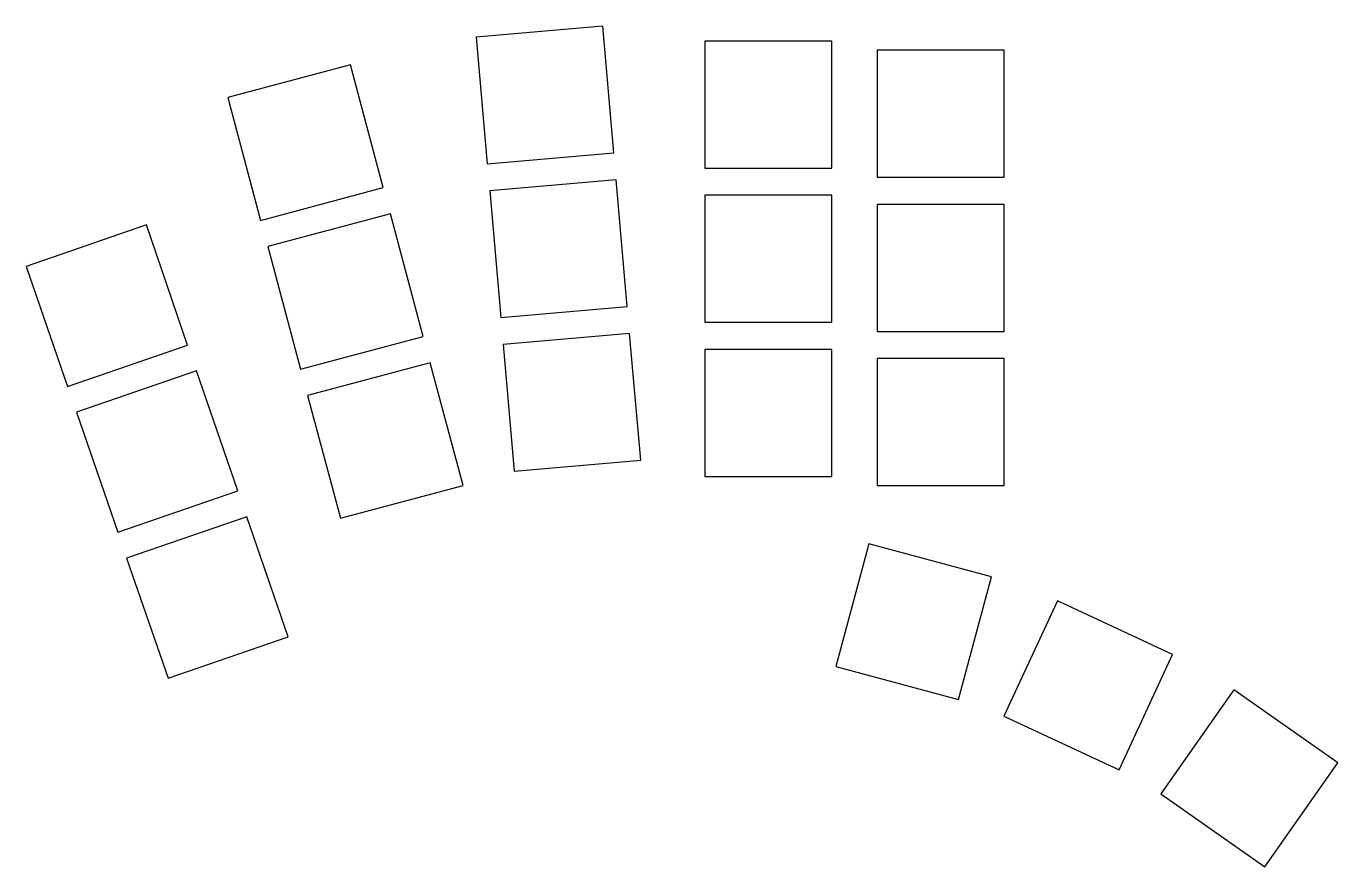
# Model space of a CAD drawing. Header units: millimetres. Extents: x -26 to 119, y -31 to 62.
import ezdxf

# ---------------------------------------------------------------- set-up
doc = ezdxf.new("R2010")
doc.units = ezdxf.units.MM

msp = doc.modelspace()

# ---------------------------------------------------------------- linework, layer by layer
for p, q in [((38.06, 62.03), (24.11, 60.81)), ((24.11, 60.81), (25.33, 46.86)), ((39.28, 48.08), (38.06, 62.03)), ((63.32, 60.39), (49.32, 60.39)), ((49.32, 60.39), (49.32, 46.39)), ((63.32, 46.39), (63.32, 60.39)), ((82.32, 59.39), (68.32, 59.39)), ((68.32, 59.39), (68.32, 45.39)), ((82.32, 45.39), (82.32, 59.39)), ((10.24, 57.78), (-3.28, 54.16)), ((13.86, 44.26), (10.24, 57.78)), ((-3.28, 54.16), (0.34, 40.63)), ((25.33, 46.86), (39.28, 48.08)), ((49.32, 46.39), (63.32, 46.39)), ((39.54, 45.09), (25.59, 43.87)), ((40.76, 31.14), (39.54, 45.09)), ((68.32, 45.39), (82.32, 45.39)), ((0.34, 40.63), (13.86, 44.26)), ((25.59, 43.87), (26.81, 29.92)), ((63.32, 43.39), (49.32, 43.39)), ((49.32, 43.39), (49.32, 29.39)), ((63.32, 29.39), (63.32, 43.39)), ((82.32, 42.39), (68.32, 42.39)), ((68.32, 42.39), (68.32, 28.39)), ((82.32, 28.39), (82.32, 42.39)), ((14.64, 41.36), (1.12, 37.73)), ((18.26, 27.83), (14.64, 41.36)), ((-12.26, 40.12), (-25.5, 35.56)), ((-7.71, 26.88), (-12.26, 40.12)), ((1.12, 37.73), (4.74, 24.21)), ((-25.5, 35.56), (-20.94, 22.32)), ((26.81, 29.92), (40.76, 31.14)), ((49.32, 29.39), (63.32, 29.39)), ((4.74, 24.21), (18.26, 27.83)), ((41.02, 28.15), (27.07, 26.93)), ((42.24, 14.21), (41.02, 28.15)), ((68.32, 28.39), (82.32, 28.39)), ((-20.94, 22.32), (-7.71, 26.88)), ((27.07, 26.93), (28.29, 12.99)), ((63.32, 26.39), (49.32, 26.39)), ((49.32, 26.39), (49.32, 12.39)), ((63.32, 12.39), (63.32, 26.39)), ((19.04, 24.94), (5.52, 21.31)), ((22.66, 11.41), (19.04, 24.94)), ((82.32, 25.39), (68.32, 25.39)), ((68.32, 25.39), (68.32, 11.39)), ((82.32, 11.39), (82.32, 25.39)), ((-6.73, 24.05), (-19.97, 19.49)), ((-2.17, 10.81), (-6.73, 24.05)), ((5.52, 21.31), (9.14, 7.79)), ((-19.97, 19.49), (-15.41, 6.25)), ((28.29, 12.99), (42.24, 14.21)), ((49.32, 12.39), (63.32, 12.39)), ((-15.41, 6.25), (-2.17, 10.81)), ((9.14, 7.79), (22.66, 11.41)), ((68.32, 11.39), (82.32, 11.39)), ((-1.2, 7.97), (-14.43, 3.41)), ((3.36, -5.27), (-1.2, 7.97)), ((67.37, 4.96), (63.75, -8.56)), ((80.9, 1.34), (67.37, 4.96)), ((-14.43, 3.41), (-9.87, -9.82)), ((77.27, -12.18), (80.9, 1.34)), ((88.2, -1.32), (82.28, -14.01)), ((100.88, -7.23), (88.2, -1.32)), ((-9.87, -9.82), (3.36, -5.27)), ((63.75, -8.56), (77.27, -12.18)), ((94.97, -19.92), (100.88, -7.23)), ((107.61, -11.12), (99.58, -22.59)), ((119.08, -19.15), (107.61, -11.12)), ((82.28, -14.01), (94.97, -19.92)), ((111.05, -30.62), (119.08, -19.15)), ((99.58, -22.59), (111.05, -30.62))]:
    msp.add_line(p, q)

doc.saveas('drawing.dxf')
